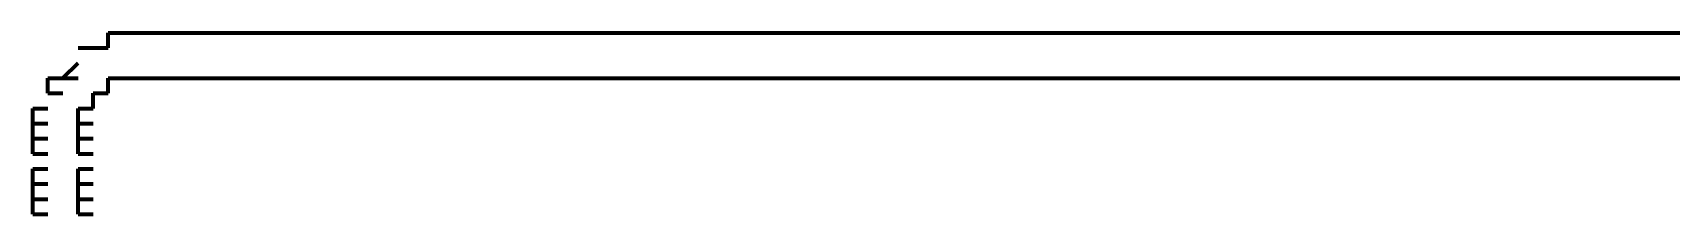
# Model space of a CAD drawing. Header units: inches. Extents: x 16 to 776, y 37 to 575.
# Drawn here: x 289.5 to 307.58, y 386.5 to 388.5 of the extents above; entities that cross this region are included whole.
import ezdxf

# ---------------------------------------------------------------- set-up
doc = ezdxf.new("R2010")
doc.units = ezdxf.units.IN
doc.header["$MEASUREMENT"] = 0
doc.layers.add('P', color=250, linetype='CONTINUOUS', lineweight=100)

msp = doc.modelspace()

# ---------------------------------------------------------------- linework, layer by layer
at = {"layer": 'P', "color": 0, "linetype": 'Continuous'}
for points in [[(290.333, 388.333), (290.333, 388.5), (290.333, 388.5)], [(290.333, 388.5), (290.5, 388.5)], [(290.333, 388.5), (290.5, 388.5)], [(290.5, 388.5), (290.667, 388.5)], [(290.5, 388.5), (290.667, 388.5)], [(290.5, 388.5), (290.667, 388.5)], [(290.667, 388.5), (290.833, 388.5)], [(290.667, 388.5), (290.833, 388.5)], [(290.833, 388.5), (290.833, 388.5)], [(290.833, 388.5), (290.833, 388.5)], [(290.833, 388.5), (291, 388.5)], [(291, 388.5), (291.167, 388.5)], [(291, 388.5), (291.167, 388.5)], [(291.167, 388.5), (291.167, 388.5)], [(291.167, 388.5), (291.167, 388.5)], [(291.167, 388.5), (291.333, 388.5)], [(291.167, 388.5), (291.333, 388.5)], [(291.333, 388.5), (291.5, 388.5)], [(291.5, 388.5), (291.667, 388.5)], [(291.5, 388.5), (291.667, 388.5)], [(291.667, 388.5), (291.667, 388.5)], [(291.667, 388.5), (291.667, 388.5)], [(291.667, 388.5), (291.833, 388.5)], [(291.667, 388.5), (291.833, 388.5)], [(291.833, 388.5), (292, 388.5)], [(291.833, 388.5), (292, 388.5)], [(292, 388.5), (292, 388.5)], [(292, 388.5), (292.167, 388.5)], [(292, 388.5), (292.167, 388.5)], [(292.167, 388.5), (292.333, 388.5)], [(292.167, 388.5), (292.333, 388.5)], [(292.333, 388.5), (292.5, 388.5)], [(292.333, 388.5), (292.5, 388.5)], [(292.5, 388.5), (292.5, 388.5)], [(292.5, 388.5), (292.667, 388.5)], [(292.5, 388.5), (292.667, 388.5)], [(292.667, 388.5), (292.833, 388.5)], [(292.667, 388.5), (292.833, 388.5)], [(292.833, 388.5), (293, 388.5)], [(292.833, 388.5), (293, 388.5)], [(293, 388.5), (293, 388.5)], [(293, 388.5), (293.167, 388.5)], [(293, 388.5), (293.167, 388.5)], [(293.167, 388.5), (293.333, 388.5)], [(293.167, 388.5), (293.333, 388.5)], [(293.333, 388.5), (293.333, 388.5)], [(293.333, 388.5), (293.333, 388.5)], [(293.333, 388.5), (293.5, 388.5)], [(293.333, 388.5), (293.5, 388.5)], [(293.5, 388.5), (293.667, 388.5)], [(293.667, 388.5), (293.833, 388.5)], [(293.667, 388.5), (293.833, 388.5)], [(293.833, 388.5), (293.833, 388.5)], [(293.833, 388.5), (293.833, 388.5)], [(293.833, 388.5), (294, 388.5)], [(293.833, 388.5), (294, 388.5)], [(294, 388.5), (294.167, 388.5)], [(294.167, 388.5), (294.167, 388.5)], [(294.167, 388.5), (294.167, 388.5)], [(294.167, 388.5), (294.333, 388.5)], [(294.167, 388.5), (294.333, 388.5)], [(294.333, 388.5), (294.5, 388.5)], [(294.333, 388.5), (294.5, 388.5)], [(294.5, 388.5), (294.667, 388.5)], [(294.667, 388.5), (294.667, 388.5)], [(294.667, 388.5), (294.667, 388.5)], [(294.667, 388.5), (294.833, 388.5)], [(294.667, 388.5), (294.833, 388.5)], [(294.833, 388.5), (295, 388.5)], [(294.833, 388.5), (295, 388.5)], [(295, 388.5), (295, 388.5)], [(295, 388.5), (295.167, 388.5)], [(295, 388.5), (295.167, 388.5)], [(295.167, 388.5), (295.333, 388.5)], [(295.167, 388.5), (295.333, 388.5)], [(295.333, 388.5), (295.5, 388.5)], [(295.333, 388.5), (295.5, 388.5)], [(295.5, 388.5), (295.5, 388.5)], [(295.5, 388.5), (295.5, 388.5)], [(295.5, 388.5), (295.667, 388.5)], [(295.667, 388.5), (295.833, 388.5)], [(295.667, 388.5), (295.833, 388.5)], [(295.833, 388.5), (296, 388.5)], [(295.833, 388.5), (296, 388.5)], [(296, 388.5), (296, 388.5)], [(296, 388.5), (296, 388.5)], [(296, 388.5), (296.167, 388.5)], [(296.167, 388.5), (296.333, 388.5)], [(296.167, 388.5), (296.333, 388.5)], [(296.333, 388.5), (296.333, 388.5)], [(296.333, 388.5), (296.333, 388.5)], [(296.333, 388.5), (296.5, 388.5)], [(296.333, 388.5), (296.5, 388.5)], [(296.5, 388.5), (296.667, 388.5)], [(296.667, 388.5), (296.833, 388.5)], [(296.667, 388.5), (296.833, 388.5)], [(296.833, 388.5), (296.833, 388.5)], [(296.833, 388.5), (296.833, 388.5)], [(296.833, 388.5), (297, 388.5)], [(296.833, 388.5), (297, 388.5)], [(297, 388.5), (297.167, 388.5)], [(297.167, 388.5), (297.167, 388.5)], [(297.167, 388.5), (297.167, 388.5)], [(297.167, 388.5), (297.333, 388.5)], [(297.167, 388.5), (297.333, 388.5)], [(297.333, 388.5), (297.5, 388.5)], [(297.333, 388.5), (297.5, 388.5)], [(297.5, 388.5), (297.667, 388.5)], [(297.5, 388.5), (297.667, 388.5)], [(297.667, 388.5), (297.667, 388.5)], [(297.667, 388.5), (297.667, 388.5)], [(297.667, 388.5), (297.833, 388.5)], [(297.833, 388.5), (298, 388.5)], [(297.833, 388.5), (298, 388.5)], [(298, 388.5), (298, 388.5)], [(298, 388.5), (298, 388.5)], [(298, 388.5), (298.167, 388.5)], [(298, 388.5), (298.167, 388.5)], [(298.167, 388.5), (298.333, 388.5)], [(298.333, 388.5), (298.5, 388.5)], [(298.333, 388.5), (298.5, 388.5)], [(298.5, 388.5), (298.5, 388.5)], [(298.5, 388.5), (298.5, 388.5)], [(298.5, 388.5), (298.667, 388.5)], [(298.5, 388.5), (298.667, 388.5)], [(298.667, 388.5), (298.833, 388.5)], [(298.833, 388.5), (299, 388.5)], [(298.833, 388.5), (299, 388.5)], [(299, 388.5), (299, 388.5)], [(299, 388.5), (299, 388.5)], [(299, 388.5), (299.167, 388.5)], [(299, 388.5), (299.167, 388.5)], [(299.167, 388.5), (299.333, 388.5)], [(299.333, 388.5), (299.333, 388.5)], [(299.333, 388.5), (299.333, 388.5)], [(299.333, 388.5), (299.5, 388.5)], [(299.333, 388.5), (299.5, 388.5)], [(299.5, 388.5), (299.667, 388.5)], [(299.5, 388.5), (299.667, 388.5)], [(299.667, 388.5), (299.833, 388.5)], [(299.667, 388.5), (299.833, 388.5)], [(299.833, 388.5), (299.833, 388.5)], [(299.833, 388.5), (300, 388.5)], [(299.833, 388.5), (300, 388.5)], [(300, 388.5), (300.167, 388.5)], [(300, 388.5), (300.167, 388.5)], [(300.167, 388.5), (300.167, 388.5)], [(300.167, 388.5), (300.167, 388.5)], [(300.167, 388.5), (300.333, 388.5)], [(300.333, 388.5), (300.5, 388.5)], [(300.333, 388.5), (300.5, 388.5)], [(300.5, 388.5), (300.667, 388.5)], [(300.5, 388.5), (300.667, 388.5)], [(300.667, 388.5), (300.667, 388.5)], [(300.667, 388.5), (300.667, 388.5)], [(300.667, 388.5), (300.833, 388.5)], [(300.833, 388.5), (301, 388.5)], [(300.833, 388.5), (301, 388.5)], [(301, 388.5), (301, 388.5)], [(301, 388.5), (301, 388.5)], [(301, 388.5), (301.167, 388.5)], [(301, 388.5), (301.167, 388.5)], [(301.167, 388.5), (301.333, 388.5)], [(301.333, 388.5), (301.5, 388.5)], [(301.333, 388.5), (301.5, 388.5)], [(301.5, 388.5), (301.5, 388.5)], [(301.5, 388.5), (301.5, 388.5)], [(301.5, 388.5), (301.667, 388.5)], [(301.5, 388.5), (301.667, 388.5)], [(301.667, 388.5), (301.833, 388.5)], [(301.667, 388.5), (301.833, 388.5)], [(301.833, 388.5), (302, 388.5)], [(302, 388.5), (302, 388.5)], [(302, 388.5), (302, 388.5)], [(302, 388.5), (302.167, 388.5)], [(302, 388.5), (302.167, 388.5)], [(302.167, 388.5), (302.333, 388.5)], [(302.167, 388.5), (302.333, 388.5)], [(302.333, 388.5), (302.333, 388.5)], [(302.333, 388.5), (302.5, 388.5)], [(302.333, 388.5), (302.5, 388.5)], [(302.5, 388.5), (302.667, 388.5)], [(302.5, 388.5), (302.667, 388.5)], [(302.667, 388.5), (302.833, 388.5)], [(302.667, 388.5), (302.833, 388.5)], [(302.833, 388.5), (302.833, 388.5)], [(302.833, 388.5), (303, 388.5)], [(302.833, 388.5), (303, 388.5)], [(303, 388.5), (303.167, 388.5)], [(303, 388.5), (303.167, 388.5)], [(303.167, 388.5), (303.167, 388.5)], [(303.167, 388.5), (303.167, 388.5)], [(303.167, 388.5), (303.333, 388.5)], [(303.167, 388.5), (303.333, 388.5)], [(303.333, 388.5), (303.5, 388.5)], [(303.5, 388.5), (303.667, 388.5)], [(303.5, 388.5), (303.667, 388.5)], [(303.667, 388.5), (303.667, 388.5)], [(303.667, 388.5), (303.667, 388.5)], [(303.667, 388.5), (303.833, 388.5)], [(303.667, 388.5), (303.833, 388.5)], [(303.833, 388.5), (304, 388.5)], [(304, 388.5), (304, 388.5)], [(304, 388.5), (304, 388.5)], [(304, 388.5), (304.167, 388.5)], [(304, 388.5), (304.167, 388.5)], [(304.167, 388.5), (304.333, 388.5)], [(304.167, 388.5), (304.333, 388.5)], [(304.333, 388.5), (304.5, 388.5)], [(304.5, 388.5), (304.5, 388.5)], [(304.5, 388.5), (304.5, 388.5)], [(304.5, 388.5), (304.667, 388.5)], [(304.5, 388.5), (304.667, 388.5)], [(304.667, 388.5), (304.833, 388.5)], [(304.667, 388.5), (304.833, 388.5)], [(304.833, 388.5), (305, 388.5)], [(305, 388.5), (305, 388.5)], [(305, 388.5), (305, 388.5)], [(305, 388.5), (305.167, 388.5)], [(305, 388.5), (305.167, 388.5)], [(305.167, 388.5), (305.333, 388.5)], [(305.167, 388.5), (305.333, 388.5)], [(305.333, 388.5), (305.333, 388.5)], [(305.333, 388.5), (305.333, 388.5)], [(305.333, 388.5), (305.5, 388.5)], [(305.333, 388.5), (305.5, 388.5)], [(305.5, 388.5), (305.667, 388.5)], [(305.667, 388.5), (305.833, 388.5)], [(305.667, 388.5), (305.833, 388.5)], [(305.833, 388.5), (305.833, 388.5)], [(305.833, 388.5), (305.833, 388.5)], [(305.833, 388.5), (306, 388.5)], [(305.833, 388.5), (306, 388.5)], [(306, 388.5), (306.167, 388.5)], [(306.167, 388.5), (306.167, 388.5)], [(306.167, 388.5), (306.167, 388.5)], [(306.167, 388.5), (306.333, 388.5)], [(306.167, 388.5), (306.333, 388.5)], [(306.333, 388.5), (306.5, 388.5)], [(306.333, 388.5), (306.5, 388.5)], [(306.5, 388.5), (306.667, 388.5)], [(306.667, 388.5), (306.667, 388.5)], [(306.667, 388.5), (306.667, 388.5)], [(306.667, 388.5), (306.833, 388.5)], [(306.667, 388.5), (306.833, 388.5)], [(306.833, 388.5), (307, 388.5)], [(306.833, 388.5), (307, 388.5)], [(307, 388.5), (307, 388.5)], [(307, 388.5), (307.167, 388.5)], [(307, 388.5), (307.167, 388.5)], [(307.167, 388.5), (307.333, 388.5)], [(307.167, 388.5), (307.333, 388.5)], [(307.333, 388.5), (307.5, 388.5)], [(307.333, 388.5), (307.5, 388.5)], [(307.5, 388.5), (307.5, 388.5)], [(307.5, 388.5), (307.5, 388.5)], [(307.5, 388.5), (307.667, 388.5)], [(290, 388.333), (290.167, 388.333)], [(290, 388.333), (290.167, 388.333)], [(290.167, 388.333), (290.333, 388.333)], [(290.167, 388.333), (290.333, 388.333)], [(290.333, 388.333), (290.333, 388.333)], [(289.833, 388), (290, 388.167)], [(290, 388.167), (290, 388.167)], [(289.667, 387.833), (289.667, 388)], [(289.667, 388), (289.833, 388)], [(289.833, 388), (289.833, 388)], [(289.833, 388), (290, 388)], [(290.333, 387.833), (290.333, 388)], [(290.333, 388), (290.333, 388)], [(290.333, 388), (290.5, 388)], [(290.333, 388), (290.5, 388)], [(290.5, 388), (290.667, 388)], [(290.5, 388), (290.667, 388)], [(290.5, 388), (290.667, 388)], [(290.667, 388), (290.833, 388)], [(290.667, 388), (290.833, 388)], [(290.833, 388), (290.833, 388)], [(290.833, 388), (290.833, 388)], [(290.833, 388), (291, 388)], [(291, 388), (291.167, 388)], [(291, 388), (291.167, 388)], [(291.167, 388), (291.167, 388)], [(291.167, 388), (291.167, 388)], [(291.167, 388), (291.333, 388)], [(291.167, 388), (291.333, 388)], [(291.333, 388), (291.5, 388)], [(291.5, 388), (291.667, 388)], [(291.5, 388), (291.667, 388)], [(291.667, 388), (291.667, 388)], [(291.667, 388), (291.667, 388)], [(291.667, 388), (291.833, 388)], [(291.667, 388), (291.833, 388)], [(291.833, 388), (292, 388)], [(291.833, 388), (292, 388)], [(292, 388), (292, 388)], [(292, 388), (292.167, 388)], [(292, 388), (292.167, 388)], [(292.167, 388), (292.333, 388)], [(292.167, 388), (292.333, 388)], [(292.333, 388), (292.5, 388)], [(292.333, 388), (292.5, 388)], [(292.5, 388), (292.5, 388)], [(292.5, 388), (292.667, 388)], [(292.5, 388), (292.667, 388)], [(292.667, 388), (292.833, 388)], [(292.667, 388), (292.833, 388)], [(292.833, 388), (293, 388)], [(292.833, 388), (293, 388)], [(293, 388), (293, 388)], [(293, 388), (293.167, 388)], [(293, 388), (293.167, 388)], [(293.167, 388), (293.333, 388)], [(293.167, 388), (293.333, 388)], [(293.333, 388), (293.333, 388)], [(293.333, 388), (293.333, 388)], [(293.333, 388), (293.5, 388)], [(293.333, 388), (293.5, 388)], [(293.5, 388), (293.667, 388)], [(293.667, 388), (293.833, 388)], [(293.667, 388), (293.833, 388)], [(293.833, 388), (293.833, 388)], [(293.833, 388), (293.833, 388)], [(293.833, 388), (294, 388)], [(293.833, 388), (294, 388)], [(294, 388), (294.167, 388)], [(294.167, 388), (294.167, 388)], [(294.167, 388), (294.167, 388)], [(294.167, 388), (294.333, 388)], [(294.167, 388), (294.333, 388)], [(294.333, 388), (294.5, 388)], [(294.333, 388), (294.5, 388)], [(294.5, 388), (294.667, 388)], [(294.667, 388), (294.667, 388)], [(294.667, 388), (294.667, 388)], [(294.667, 388), (294.833, 388)], [(294.667, 388), (294.833, 388)], [(294.833, 388), (295, 388)], [(294.833, 388), (295, 388)], [(295, 388), (295, 388)], [(295, 388), (295.167, 388)], [(295, 388), (295.167, 388)], [(295.167, 388), (295.333, 388)], [(295.167, 388), (295.333, 388)], [(295.333, 388), (295.5, 388)], [(295.333, 388), (295.5, 388)], [(295.5, 388), (295.5, 388)], [(295.5, 388), (295.5, 388)], [(295.5, 388), (295.667, 388)], [(295.667, 388), (295.833, 388)], [(295.667, 388), (295.833, 388)], [(295.833, 388), (296, 388)], [(295.833, 388), (296, 388)], [(296, 388), (296, 388)], [(296, 388), (296, 388)], [(296, 388), (296.167, 388)], [(296.167, 388), (296.333, 388)], [(296.167, 388), (296.333, 388)], [(296.333, 388), (296.333, 388)], [(296.333, 388), (296.333, 388)], [(296.333, 388), (296.5, 388)], [(296.333, 388), (296.5, 388)], [(296.5, 388), (296.667, 388)], [(296.667, 388), (296.833, 388)], [(296.667, 388), (296.833, 388)], [(296.833, 388), (296.833, 388)], [(296.833, 388), (296.833, 388)], [(296.833, 388), (297, 388)], [(296.833, 388), (297, 388)], [(297, 388), (297.167, 388)], [(297.167, 388), (297.167, 388)], [(297.167, 388), (297.167, 388)], [(297.167, 388), (297.333, 388)], [(297.167, 388), (297.333, 388)], [(297.333, 388), (297.5, 388)], [(297.333, 388), (297.5, 388)], [(297.5, 388), (297.667, 388)], [(297.5, 388), (297.667, 388)], [(297.667, 388), (297.667, 388)], [(297.667, 388), (297.667, 388)], [(297.667, 388), (297.833, 388)], [(297.833, 388), (298, 388)], [(297.833, 388), (298, 388)], [(298, 388), (298, 388)], [(298, 388), (298, 388)], [(298, 388), (298.167, 388)], [(298, 388), (298.167, 388)], [(298.167, 388), (298.333, 388)], [(298.333, 388), (298.5, 388)], [(298.333, 388), (298.5, 388)], [(298.5, 388), (298.5, 388)], [(298.5, 388), (298.5, 388)], [(298.5, 388), (298.667, 388)], [(298.5, 388), (298.667, 388)], [(298.667, 388), (298.833, 388)], [(298.833, 388), (299, 388)], [(298.833, 388), (299, 388)], [(299, 388), (299, 388)], [(299, 388), (299, 388)], [(299, 388), (299.167, 388)], [(299, 388), (299.167, 388)], [(299.167, 388), (299.333, 388)], [(299.333, 388), (299.333, 388)], [(299.333, 388), (299.333, 388)], [(299.333, 388), (299.5, 388)], [(299.333, 388), (299.5, 388)], [(299.5, 388), (299.667, 388)], [(299.5, 388), (299.667, 388)], [(299.667, 388), (299.833, 388)], [(299.667, 388), (299.833, 388)], [(299.833, 388), (299.833, 388)], [(299.833, 388), (300, 388)], [(299.833, 388), (300, 388)], [(300, 388), (300.167, 388)], [(300, 388), (300.167, 388)], [(300.167, 388), (300.167, 388)], [(300.167, 388), (300.167, 388)], [(300.167, 388), (300.333, 388)], [(300.333, 388), (300.5, 388)], [(300.333, 388), (300.5, 388)], [(300.5, 388), (300.667, 388)], [(300.5, 388), (300.667, 388)], [(300.667, 388), (300.667, 388)], [(300.667, 388), (300.667, 388)], [(300.667, 388), (300.833, 388)], [(300.833, 388), (301, 388)], [(300.833, 388), (301, 388)], [(301, 388), (301, 388)], [(301, 388), (301, 388)], [(301, 388), (301.167, 388)], [(301, 388), (301.167, 388)], [(301.167, 388), (301.333, 388)], [(301.333, 388), (301.5, 388)], [(301.333, 388), (301.5, 388)], [(301.5, 388), (301.5, 388)], [(301.5, 388), (301.5, 388)], [(301.5, 388), (301.667, 388)], [(301.5, 388), (301.667, 388)], [(301.667, 388), (301.833, 388)], [(301.667, 388), (301.833, 388)], [(301.833, 388), (302, 388)], [(302, 388), (302, 388)], [(302, 388), (302, 388)], [(302, 388), (302.167, 388)], [(302, 388), (302.167, 388)], [(302.167, 388), (302.333, 388)], [(302.167, 388), (302.333, 388)], [(302.333, 388), (302.333, 388)], [(302.333, 388), (302.5, 388)], [(302.333, 388), (302.5, 388)], [(302.5, 388), (302.667, 388)], [(302.5, 388), (302.667, 388)], [(302.667, 388), (302.833, 388)], [(302.667, 388), (302.833, 388)], [(302.833, 388), (302.833, 388)], [(302.833, 388), (303, 388)], [(302.833, 388), (303, 388)], [(303, 388), (303.167, 388)], [(303, 388), (303.167, 388)], [(303.167, 388), (303.167, 388)], [(303.167, 388), (303.167, 388)], [(303.167, 388), (303.333, 388)], [(303.167, 388), (303.333, 388)], [(303.333, 388), (303.5, 388)], [(303.5, 388), (303.667, 388)], [(303.5, 388), (303.667, 388)], [(303.667, 388), (303.667, 388)], [(303.667, 388), (303.667, 388)], [(303.667, 388), (303.833, 388)], [(303.667, 388), (303.833, 388)], [(303.833, 388), (304, 388)], [(304, 388), (304, 388)], [(304, 388), (304, 388)], [(304, 388), (304.167, 388)], [(304, 388), (304.167, 388)], [(304.167, 388), (304.333, 388)], [(304.167, 388), (304.333, 388)], [(304.333, 388), (304.5, 388)], [(304.5, 388), (304.5, 388)], [(304.5, 388), (304.5, 388)], [(304.5, 388), (304.667, 388)], [(304.5, 388), (304.667, 388)], [(304.667, 388), (304.833, 388)], [(304.667, 388), (304.833, 388)], [(304.833, 388), (305, 388)], [(305, 388), (305, 388)], [(305, 388), (305, 388)], [(305, 388), (305.167, 388)], [(305, 388), (305.167, 388)], [(305.167, 388), (305.333, 388)], [(305.167, 388), (305.333, 388)], [(305.333, 388), (305.333, 388)], [(305.333, 388), (305.333, 388)], [(305.333, 388), (305.5, 388)], [(305.333, 388), (305.5, 388)], [(305.5, 388), (305.667, 388)], [(305.667, 388), (305.833, 388)], [(305.667, 388), (305.833, 388)], [(305.833, 388), (305.833, 388)], [(305.833, 388), (305.833, 388)], [(305.833, 388), (306, 388)], [(305.833, 388), (306, 388)], [(306, 388), (306.167, 388)], [(306.167, 388), (306.167, 388)], [(306.167, 388), (306.167, 388)], [(306.167, 388), (306.333, 388)], [(306.167, 388), (306.333, 388)], [(306.333, 388), (306.5, 388)], [(306.333, 388), (306.5, 388)], [(306.5, 388), (306.667, 388)], [(306.667, 388), (306.667, 388)], [(306.667, 388), (306.667, 388)], [(306.667, 388), (306.833, 388)], [(306.667, 388), (306.833, 388)], [(306.833, 388), (307, 388)], [(306.833, 388), (307, 388)], [(307, 388), (307, 388)], [(307, 388), (307.167, 388)], [(307, 388), (307.167, 388)], [(307.167, 388), (307.333, 388)], [(307.167, 388), (307.333, 388)], [(307.333, 388), (307.5, 388)], [(307.333, 388), (307.5, 388)], [(307.5, 388), (307.5, 388)], [(307.5, 388), (307.5, 388)], [(307.5, 388), (307.667, 388)], [(289.667, 387.833), (289.833, 387.833)], [(289.667, 387.833), (289.833, 387.833)], [(290.167, 387.667), (290.167, 387.833)], [(290.167, 387.833), (290.333, 387.833)], [(290.167, 387.833), (290.333, 387.833)], [(289.5, 387.5), (289.5, 387.667)], [(289.5, 387.667), (289.667, 387.667)], [(289.5, 387.667), (289.5, 387.667)], [(289.5, 387.667), (289.667, 387.667)], [(290, 387.5), (290, 387.667)], [(290, 387.667), (290.167, 387.667)], [(290, 387.667), (290, 387.667)], [(290, 387.667), (290.167, 387.667)], [(289.5, 387.333), (289.5, 387.5)], [(289.5, 387.5), (289.667, 387.5)], [(289.5, 387.5), (289.667, 387.5)], [(290, 387.333), (290, 387.5)], [(290, 387.5), (290.167, 387.5)], [(290, 387.5), (290.167, 387.5)], [(289.5, 387.167), (289.5, 387.333)], [(289.5, 387.333), (289.667, 387.333)], [(289.5, 387.167), (289.667, 387.167)], [(289.5, 387.167), (289.5, 387.167)], [(289.5, 387.167), (289.667, 387.167)], [(290, 387.167), (290, 387.333)], [(290, 387.333), (290.167, 387.333)], [(290, 387.167), (290.167, 387.167)], [(290, 387.167), (290, 387.167)], [(290, 387.167), (290.167, 387.167)], [(289.5, 386.833), (289.5, 387)], [(289.5, 387), (289.667, 387)], [(290, 386.833), (290, 387)], [(290, 387), (290.167, 387)], [(289.5, 386.667), (289.5, 386.833)], [(289.5, 386.833), (289.667, 386.833)], [(289.5, 386.833), (289.5, 386.833)], [(289.5, 386.833), (289.667, 386.833)], [(290, 386.667), (290, 386.833)], [(290, 386.833), (290.167, 386.833)], [(290, 386.833), (290, 386.833)], [(290, 386.833), (290.167, 386.833)], [(289.5, 386.5), (289.5, 386.667)], [(289.5, 386.667), (289.667, 386.667)], [(290, 386.5), (290, 386.667)], [(290, 386.667), (290.167, 386.667)], [(289.5, 386.5), (289.667, 386.5)], [(290, 386.5), (290.167, 386.5)]]:
    msp.add_lwpolyline(points, dxfattribs=at)

doc.saveas('drawing.dxf')
